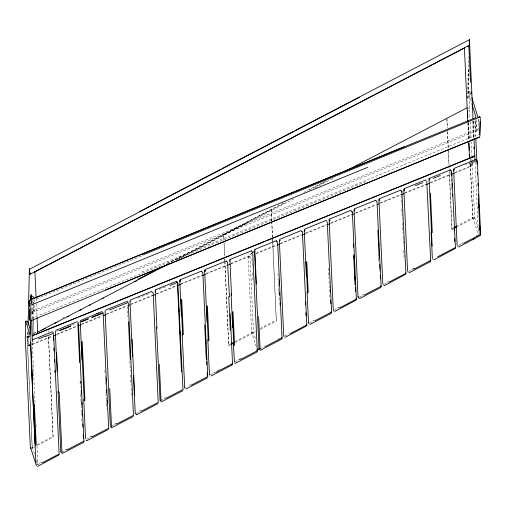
<?xml version="1.0" encoding="UTF-8"?>
<svg xmlns="http://www.w3.org/2000/svg" width="506" height="506" viewBox="0 0 506 506"><rect width="100%" height="100%" fill="white"/><g stroke="black" fill="none" stroke-linecap="round" stroke-linejoin="round"><path stroke-width="0.38" stroke-dasharray="2.53 1.9" d="M27.912 331.968L27.805 337.135L27.805 336.667M30.379 448.215L32.232 448.177L27.153 337.913L27.375 329.836M28.38 332.012L28.665 345.516L29.658 344.396M467.582 98.272L468.556 56.83M467.993 98.392L468.676 69.448M468.044 98.265L468.682 70.625M471.206 95.526L470.036 91.738L469.574 108.316L470.049 118.556M30.885 304.093L30.923 302.537M31.789 303.208L31.872 300.058M32.34 318.843L32.738 304.055M32.757 303.277L32.846 300.166M478.379 118.84L478.05 130.991L476.197 131.029L34.123 311.924L33.301 310.703L33.44 305.39M33.459 304.631L33.586 300.077M32.586 342.524L32.454 347.249L35.059 403.775M33.219 318.913L33.579 305.535M33.598 304.745L33.725 300.026M34.123 311.924L34.307 305.093M34.389 302.05L34.446 299.773L142.591 255.524M476.5 119.637L476.197 131.029L475.374 129.808L475.659 119.176M478.809 122.281L478.954 117.038M468.12 92.471L468.183 91.776L468.645 91.763M29.291 335.845L27.204 336.933L32.232 448.177L53.086 437.317L48.525 336.307M271.792 220.78L271.286 209.75L223.69 234.55L223.861 240.255M230.818 344.706L228.718 345.8L224.923 261.33M271.286 209.75L271.703 220.97M260.217 329.387L276.314 321L271.83 221.565M453.338 228.756L451.947 229.484L449.385 171.793M470.384 164.077L472.8 218.617L457.506 226.587M470.295 164.273L472.8 218.617L474.653 218.586L474.704 217.599L472.851 217.637L457.557 225.6M31.157 345.022L28.228 346.212L29.709 344.51M256.232 346.502L251.64 332.436L248.168 257.118L251.697 253.076M255.429 338.324L253.493 332.398L250.027 257.08L251.539 255.353M454.413 173.197L470.523 166.657C469.682 165.607 471.004 165.285 472.022 163.868M472.983 163.293L470.51 166.164L454.42 172.698M470.523 166.657L473.496 163.267M29.184 335.541L27.779 336.269L28.216 346.186M33.383 333.346L36.887 331.525M62.814 318.015L64.211 317.287M167.208 263.62L283.518 203.014M303.834 192.425L322.05 182.938M322.752 182.571L324.858 181.477M33.459 333.669L36.932 331.86M171.433 261.823L286.345 201.951M309.463 189.902L326.984 180.775M29.943 336.129L27.836 337.23L28.191 337.217M177.049 259.477L247.813 222.608M29.898 336.389L27.153 337.913L25.3 337.951M177.739 259.357L295.447 198.023M315.067 187.802L334.687 177.581M30.43 447.228L32.283 447.196L34.37 446.109M37.147 444.66L53.136 436.33M228.769 344.814L230.869 343.719M235.069 341.531L255.366 330.956M260.267 328.407L276.365 320.013M451.997 228.497L453.389 227.776M235.018 342.518L255.315 331.942M40.265 462.971L42.036 462.041M65.034 450.062L67.399 448.828M89.802 437.152L92.762 435.615M114.571 424.249L116.62 423.18M139.34 411.346L141.389 410.277M164.108 398.437L167.069 396.9M188.877 385.534L190.648 384.611M213.646 372.625L215.012 371.916M217.194 370.778L220.154 369.235M238.415 359.722L241.368 358.178M277.971 339.109L279.742 338.185M312.714 321.006L314.65 319.994M337.483 308.097L340.443 306.56M362.252 295.194L363.605 294.492M387.02 282.285L388.387 281.576M411.789 269.382L414.522 267.959M461.402 243.531L463.218 242.583M475.912 235.967L477.727 235.024M37.71 464.717L41.827 462.566M61.795 452.168L66.602 449.663M86.564 439.259L91.883 436.488M111.333 426.356L116.652 423.579M136.101 413.453L140.908 410.942M160.864 400.543L165.677 398.039M210.401 374.731L215.132 372.264M235.17 361.828L241.678 358.438M259.939 348.925L265.346 346.104M284.707 336.016L289.483 333.524M309.476 323.113L313.594 320.962M334.245 310.203L339.052 307.699M359.013 297.3L363.82 294.796M383.776 284.391L388.589 281.886M408.544 271.488L415.053 268.098M458.689 245.359L462.845 243.196M33.301 310.703L475.374 129.808M141.819 272.019L478.486 134.254M31.587 318.445L366.799 181.274M56.647 331.126L59.506 329.963M70.207 325.611L71.637 325.029M72.345 324.744L75.913 323.29M137.758 298.135L141.326 296.687M142.041 296.396L148.46 293.784M159.086 289.464L166.221 286.56M465.216 164.956L466.671 164.368M28.178 345.731L52.807 335.731M56.742 334.137L77.241 325.82M81.339 324.15L102.554 315.535M106.209 314.049L127.423 305.441M130.7 304.119L152.667 295.2M155.956 293.859L176.834 285.39M180.825 283.758L202.039 275.15M206.125 273.499L227.358 264.878M230.572 263.569L251.786 254.954M256.175 253.171L276.655 244.86M280.318 243.373L301.532 234.765M305.188 233.279L326.402 224.664M330.791 222.887L352.005 214.272M355.661 212.786L376.148 204.475M379.804 202.988L401.018 194.374M404.673 192.894L426.621 183.982M430.277 182.495L450.764 174.184M31.884 344.725L52.39 336.401M56.786 334.618L77.291 326.294M81.681 324.51L102.187 316.187M106.583 314.403L127.082 306.079M130.744 304.593L152.717 295.675M156.373 294.188L176.145 286.162M180.541 284.378L201.78 275.757M206.17 273.974L227.409 265.353M231.071 263.866L251.571 255.543M255.966 253.759L276.472 245.435M280.134 243.949L301.367 235.328M305.763 233.544L326.262 225.221M330.658 223.437L351.898 214.816M355.56 213.33L376.059 205.006M380.455 203.222L400.961 194.899M404.623 193.412L426.59 184.494M430.252 183.008L450.751 174.684M469.568 91.75L470.036 91.738M469.739 91.769L468.195 91.801L471.2 101.579M468.429 92.465L469.979 92.434M468.341 108.341L469.574 108.316M473.945 137.784L473.186 121.238L475.039 121.206L478.05 130.991M248.168 257.118L250.027 257.08M251.64 332.436L253.493 332.398M25.351 336.964L27.204 336.933M35.989 464.261L37.842 464.23L36.976 445.388M474.704 217.599L478.815 230.192M472.851 217.637L478.41 234.67M32.283 447.196L34.699 454.603M36.634 460.523L37.842 464.23M473.186 121.238L476.197 131.029M470.036 166.082L469.954 164.374M475.039 121.206L475.767 136.955M475.071 162.198L478.372 233.88M473.129 120.991L473.907 137.86M472.667 120.997L473.445 137.866M470.194 121.706L471.061 140.611M471.099 141.395L471.75 155.576M471.896 158.726L471.971 160.301M472.117 163.451L474.653 218.586M468.461 122.319L469.258 139.662M470.156 159.137L470.238 160.927M468.373 122.528L469.17 139.858M468.05 123.028L468.803 139.409M467.892 123.236L468.676 140.75M450.852 172.325L450.96 174.684M451.162 179.067L451.352 183.178M451.529 187.037L451.611 188.808M446.918 118.233L447.355 127.683M447.538 131.623L448.335 148.954M448.373 149.738L449.062 164.703M446.868 119.22L447.266 127.879M447.449 131.819L448.215 148.359M448.36 151.509L448.974 164.899M449.012 165.683L449.157 168.833M449.189 169.624L451.947 229.484M401.201 195.632L401.644 205.208M401.821 209.136L402.257 218.554M402.46 222.95L402.909 232.69M403.092 236.612L403.522 246.036M403.718 250.274L404.136 259.382M378.735 258.484L378.88 261.621M379.203 268.686L379.348 271.823M328.451 268.11L328.919 278.186M329.058 281.273L329.526 291.437M329.697 295.162L329.773 296.706M277.984 273.657L278.306 280.672M278.477 284.309L278.933 294.201M279.097 297.819L279.318 302.569M271.741 221.761L272.468 237.51M272.5 238.301L272.614 240.66M272.645 241.451L276.314 321M251.653 252.614L251.722 254.183M251.937 258.876L252.374 268.275M252.589 272.968L252.987 281.583M223.69 234.55L223.943 240.065M224.088 243.215L224.67 255.815M224.816 258.964L224.885 260.539M223.892 241.046L224.582 256.011M224.727 259.161L224.803 260.735M224.841 261.526L228.718 345.8M127.316 306.364L127.784 316.528M129.833 361.075L130.301 371.233M130.485 375.142L130.915 384.522M131.092 388.431L131.452 396.242M104.894 370.247L105.001 372.599M105.178 376.394L105.248 377.931M105.425 381.777L105.64 386.394M105.956 393.314L106.279 400.233M106.45 403.978L106.665 408.69M80.062 381.764L80.315 387.273M80.644 394.357L80.973 401.448M81.15 405.382L81.586 414.831M81.77 418.766L81.877 421.131M48.272 330.791L48.342 332.366M48.443 336.503L53.086 437.317M36.154 298.236L36.356 303.17M36.394 303.954L37.001 317.23M31.764 300.653L31.979 305.365M32.232 310.855L32.416 314.776M31.714 300.115L31.929 304.827M32.22 311.101L32.403 315.023M31.328 301.317L31.511 305.238M31.802 311.506L31.979 315.428M30.904 302.107L31.049 305.245M36.04 424.97L36.109 426.545"/><path stroke-width="0.76" d="M30.632 330.526L27.577 321.165L25.724 321.202L25.3 337.951L30.379 448.215L30.43 447.228L35.989 464.261L30.6 347.28L31.34 319.735M28.083 324.985L29.392 268.775L29.639 274.663A0.911 0.595 -7.9 0 1 29.759 274.378L469.676 45.078L467.563 46.419M29.044 303.866L29.101 301.519M469.321 42.068L469.404 39.506L469.226 40.404M469.315 44.307L469.423 40.1M29.449 309.432L29.209 318.413L29.702 320.184L30.12 304.625M29.531 306.44L29.69 300.45M30.442 320.437L30.044 335.225L25.724 321.202M31.011 299.419L31.094 296.307L32.947 296.269L33.636 298.508L31.783 298.546L31.094 296.307M30.708 320.627L31.056 307.661M32.605 341.74L33.2 319.703M479.669 134.343L480.017 121.377M480.403 120.909L479.903 136.171M29.405 269.281L359.443 97.316M34.92 271.931L36.103 297.705M33.345 335.364L37.76 333.631L37.052 317.762M464.413 48.127L467.772 121.124M473.021 118.689L469.442 39.999M469.473 158.017C475.906 154.45 476.576 156.215 469.473 158.017L468.727 141.288M474.293 156.373L474.767 156.164M474.761 156.36L474.786 156.006L32.485 335.554M98.455 313.018L80.201 320.677L81.959 360.171M32.612 335.503L33.352 335.181M139.371 211.672L221.343 168.96M222.748 168.226L294.214 130.991M295.618 130.257L469.378 39.721M34.383 272.127L464.761 47.88M137.803 279.344L161.629 266.934M345.2 171.281L467.114 107.759M37.646 332.119L168.65 263.854M41.815 330.184L45.319 328.356M54.427 323.612L57.229 322.151M67.039 317.041L68.436 316.313M79.651 310.469L81.049 309.742M89.454 305.358L90.859 304.631M102.067 298.787L103.471 298.059M135.001 281.627L136.399 280.9M231.571 343.359L233.671 342.265M454.084 227.415L456.861 225.967M231.52 344.339L233.62 343.245M454.034 228.396L456.817 226.947M42.517 462.661L58.494 454.337M67.292 449.752L83.262 441.434M92.06 436.849L108.031 428.525M116.829 423.946L132.8 415.622M141.591 411.036L157.568 402.713M166.36 398.133L182.337 389.81M191.129 385.224L207.106 376.907M215.898 372.321L231.868 363.997M240.666 359.418L256.637 351.094M265.435 346.509L281.406 338.185M290.204 333.606L306.174 325.282M314.972 320.696L330.943 312.379M339.741 307.793L355.712 299.47M364.51 294.89L380.48 286.567M389.272 281.981L405.249 273.657M414.041 269.078L430.018 260.754M437.747 256.725L454.786 247.845M463.698 243.203L480.023 234.695L478.328 197.916M37.463 466.431L58.69 455.103M62.238 453.521L83.534 442.427L83.389 441.972M87.007 440.618L108.303 429.518M111.775 427.709L133.072 416.615M136.544 414.806L157.84 403.712M161.306 401.903L182.603 390.803M186.075 388.994L207.371 377.9M210.844 376.091L232.14 364.99L231.919 364.314M235.613 363.182L256.909 352.087M260.381 350.278L281.678 339.178M285.15 337.369L306.37 326.047M309.919 324.466L331.215 313.372L331.069 312.917M334.687 311.563L355.908 300.235M359.456 298.654L380.752 287.56L380.601 287.104M384.218 285.751L405.445 274.429M408.987 272.842L430.283 261.747L430.138 261.298M433.756 259.939L454.983 248.617M458.525 247.036L474.849 238.528M473.097 239.439L480.219 235.467M30.075 299.969L475.697 117.658M105.52 290.008L479.713 136.898M30.158 299.792L404.237 146.721M142.698 255.005L479.372 117.24M31.125 305.067L367.792 167.303M30.664 320.81L479.517 137.126M32.795 339.716L52.194 331.828L52.934 331.955L53.32 332.859M55.723 330.399L77.127 321.696M105.514 310.146L126.879 301.45L127.822 301.892L128.29 303.436L133.476 415.976M130.409 300.026L151.813 291.317M155.266 289.906L176.714 281.191M180.161 279.78L201.571 271.077M205.056 269.654L226.467 260.951M229.952 259.527L251.362 250.824M254.853 249.407L276.257 240.698M279.748 239.281L301.152 230.572M304.644 229.155L326.047 220.445M329.539 219.028L350.949 210.319L351.354 211.445M354.434 208.902L375.844 200.199L376.028 200.642M379.329 198.776L400.739 190.073L401.144 191.192M472.294 160.978L454.021 168.403M404.224 188.649L425.635 179.946L425.894 180.617M429.126 178.523L450.53 169.82M38.399 338.982L45.534 336.079M59.733 330.304L70.435 325.953M81.061 321.633L88.196 318.729M91.763 317.275L102.465 312.923M109.524 310.051L127.36 302.797M170.016 285.447L177.157 282.55M415.413 185.645L422.548 182.742M433.174 178.422L440.309 175.519M469.087 163.817L476.38 160.851L476.235 160.396M45.787 336.357L52.928 333.454M59.986 330.582L70.688 326.231M81.314 321.911L88.449 319.008M92.016 317.559L102.718 313.201M37.602 333.72L77.146 317.667M78.607 317.072L265.34 241.267M266.807 240.673L370.057 198.757M371.524 198.162L474.773 156.253L474.293 156.272M470.441 161.724L475.899 159.504M96.64 313.745L101.984 311.576L102.174 312.019M53.124 336.104L56.052 334.915M78.019 325.997L80.947 324.808M103.654 315.592L105.849 314.7M128.549 305.485L130.01 304.89M152.717 295.675L154.912 294.783M177.612 285.567L180.541 284.378M202.508 275.46L205.436 274.271M228.136 265.055L230.338 264.164M277.199 245.138L279.401 244.246M302.101 235.031L305.029 233.842M326.996 224.923L329.925 223.734M352.625 214.519L354.092 213.924M377.527 204.411L378.988 203.817M401.688 194.601L403.889 193.709M426.59 184.494L429.518 183.305M451.485 174.387L454.413 173.197M30.531 273.98L30.303 274.031A1.025 0.443 -36.3 0 0 29.753 274.537M469.676 45.54L469.201 45.844M32.473 335.725L32.934 335.718M257.2 349.469L259.053 349.431L254.562 251.887L252.709 251.925L257.314 351.449M235.227 363.238L234.873 363.087M111.383 427.772L111.029 427.614M86.615 440.675L86.052 440.195M77.81 321.816L78.215 322.733M469.657 45.774L468.822 45.591L470.517 82.383M476.943 160.351L477.24 161.256M475.937 159.491L476.089 159.947M480.479 234.373L480.624 234.828M454.28 169.067L454.502 169.75M453.673 169.282L454.04 170.408M451.573 170.674L455.463 248.206M450.568 169.814L450.935 170.939M457.316 245.745L457.538 246.422M455.166 247.301L455.387 247.978M429.233 178.744L429.607 179.877M428.702 179.181L429.145 180.534L432.168 246.194M426.748 181.021L430.695 261.109M432.624 258.876L432.775 259.325M430.321 259.976L430.619 260.881M404.338 188.871L404.711 189.997M404.25 190.661L403.807 189.307L407.564 270.874M401.783 190.92L405.926 274.012M407.785 271.551L408.007 272.234M405.553 272.886L405.85 273.79M379.443 198.997L379.81 200.123M378.981 199.655L379.203 200.332M376.957 201.274L381.157 286.921M376.103 200.863L376.249 201.318M383.017 284.461L383.238 285.137M380.714 285.567L381.081 286.693M354.548 209.123L354.693 209.573M354.769 209.8L354.915 210.249M354.162 210.009L354.453 210.913M352.062 211.4L352.284 212.077M358.172 297.142L358.469 298.047M355.946 298.47L356.313 299.603M329.722 219.471L330.02 220.376M329.261 220.135L329.115 219.68L333.258 309.596M329.336 220.357L329.558 221.04M327.237 221.755L331.62 312.733M326.161 220.667L326.383 221.343M333.403 310.045L333.701 310.95M304.903 229.825L305.048 230.274M331.177 311.373L331.544 312.506M304.441 230.483L304.22 229.806L306.358 276.149M304.517 230.711L304.663 231.16M302.196 231.425L302.341 231.874M302.417 232.102L306.851 325.636M301.342 231.014L301.563 231.697M308.565 322.727L308.932 323.853M280.077 240.173L280.229 240.628M279.401 240.16L279.622 240.837M306.408 324.283L306.781 325.409M277.301 241.552L277.522 242.229M276.295 240.692L276.447 241.141M276.516 241.368L276.662 241.817M284.163 336.762L283.721 335.402L279.325 239.933M254.961 249.622L255.182 250.299M254.429 250.059L254.796 251.185M281.64 337.186L282.013 338.318M252.475 251.899L252.696 252.583M251.4 250.818L251.621 251.495M230.066 259.749L230.287 260.426M258.952 348.311L259.395 349.665M229.534 260.185L229.68 260.634M229.756 260.862L229.901 261.311M256.871 350.095L257.244 351.221M227.51 261.804L229.433 296.737M226.58 261.166L226.726 261.621M205.246 270.096L205.537 271.001M205.075 271.665L204.633 270.305L207.024 322.214M234.48 362.119L233.411 344.377M202.609 271.924L202.761 272.38M202.83 272.607L207.783 377.261M232.109 362.998L232.254 363.447M201.609 271.064L201.9 271.969M180.275 280.001L180.642 281.127M180.111 281.564L179.738 280.432L181.376 315.965M209.49 374.345L209.712 375.028M177.714 282.051L183.014 390.164M176.86 281.646L177.081 282.323M155.45 290.349L155.747 291.254M154.988 291.013L155.14 291.462M184.722 387.254L184.873 387.704M184.943 387.931L185.095 388.38M152.894 292.405L153.04 292.854M152.034 291.994L152.186 292.449M130.706 300.931L130.852 301.38M160.105 400.613L156.525 327.015M160.174 400.834L160.326 401.29M103.116 312.607L108.708 428.879M136.323 414.129L136.468 414.578M135.26 413.288L133.394 375.452M135.336 413.516L135.481 413.965M110.517 426.356L110.738 427.032M83.718 441.112L83.863 441.561M60.884 451.782L61.251 452.908M36.109 464.691L36.476 465.817M471.902 97.784L477.917 117.335M471.896 103.831L476.057 117.373M480.03 116.924L480.137 117.303M480.188 117.487L480.295 117.866M479.055 116.102L479.157 116.481M479.214 116.671L479.315 117.05M30.316 300.362L30.423 300.735M29.797 300.83L29.898 301.209M477.31 161.484L480.7 235.05M478.916 204.576L479.068 207.871L478.923 205.487M479.429 215.695L479.587 219.136M479.935 226.65L480.08 229.863M475.836 138.53L477 163.742M477.398 172.407L477.506 174.766M477.904 183.431L478.018 185.797M478.417 194.462L478.524 196.821M479.429 216.517L479.536 218.877M479.941 227.542L480.049 229.907M473.983 138.568L474.976 160.162M471.326 91.858L471.396 93.389M473.869 147.069L473.939 148.663M467.474 110.548L467.797 117.569M468.986 143.312L469.309 150.333M469.486 154.229L469.701 158.909M453.597 169.055L457.095 245.062M451.605 172.691L451.75 175.848M452.105 183.564L452.256 186.923M452.598 194.367L452.674 195.911M454.122 227.371L454.274 230.641M454.628 238.358L454.774 241.602M430.461 193.286L432.276 232.678M431.118 231.704L432.333 257.971M378.905 199.427L382.795 283.784M378.76 243.196L378.867 245.549M379.234 253.392L379.373 256.529M379.74 264.379L379.917 268.3M380.246 275.365L380.385 278.502M377.874 230.072L379.177 258.319M354.01 209.554L358.027 296.687M352.359 212.305L356.388 299.824M353.435 243.962L353.586 247.219M353.928 254.708L354.105 258.547M354.459 266.143L354.605 269.293M354.953 276.972L355.111 280.337M355.452 287.724L355.629 291.557M353.694 255.707L355.041 284.884M330.171 289.552L330.31 292.563M330.658 300.09L330.823 303.657M306.8 261.678L308.224 292.576M306.086 262.057L307.509 292.955M307.066 291.601L308.489 322.499M305.371 301.785L305.516 304.89M305.871 312.645L306.016 315.75M277.667 242.678L282.082 338.546M279.046 280.887L279.198 284.189M279.559 291.981L279.717 295.34M280.065 302.892L280.172 305.232M258.604 316.535L260.109 349.285M254.872 251.412L256.378 284.163M233.013 311.671L234.569 345.351M229.977 261.539L231.527 295.219M232.298 312.057L233.854 345.731M231.084 293.859L232.633 327.54M230.211 313.644L232.545 364.352M228.756 296.383L230.312 330.19M207.384 305.89L208.978 340.494M206.669 306.269L208.263 340.873M207.821 339.52L209.414 374.124M205.74 341.17L205.847 343.536M206.208 351.43L206.321 353.802M206.682 361.695L206.827 364.851M207.194 372.745L207.34 375.901M204.702 324.801L206.303 359.538M181.717 299.172L183.349 334.706M181.003 299.558L182.634 335.086M182.192 333.732L184.652 387.027M178.858 308.186L178.997 311.285M179.39 319.811L179.535 322.917M179.889 330.665L180.035 333.77M177.41 282.829L181.515 371.98M159.358 364.447L161.041 400.904M155.285 291.918L156.968 328.375M153.185 293.309L158.245 403.073M132.11 339.425L134.697 395.502M129.947 300.684L132.528 356.762M128.48 321.835L130.206 359.349M109.739 388.406L111.503 426.716M105.052 310.81L110.346 425.742M106.001 378.324L106.152 381.632M106.513 389.475L106.658 392.618M107.019 400.461L107.164 403.693M82.219 341.531L84.926 400.385M81.504 341.911L84.211 400.765M83.768 399.411L85.577 438.651M78.5 323.682L83.939 441.789M80.777 381.379L80.852 382.953M81.213 390.828L81.358 393.978M81.719 401.853L81.864 405.002M82.225 412.877L82.37 416.021M82.737 423.895L82.883 427.045M83.243 434.92L83.389 438.07M77.823 323.328L79.638 362.694M59.189 392.283L61.966 452.528M56.628 352.499L58.475 392.662M55.262 331.063L57.108 371.227M58.032 391.309L60.809 451.554M53.604 333.808L59.17 454.692M53.377 337.104L53.516 340.203M53.876 347.951L54.016 351.05M54.408 359.576L54.515 361.898M54.907 370.424L55.015 372.751M31.473 294.378L31.581 296.731M30.012 272.291L30.075 273.67M30.575 295.049L30.796 299.754M34.351 403.801L36.249 444.894M30.796 342.543L32.694 383.637M33.636 404.18L35.534 445.274M31.302 361.733L35.091 443.92M480.377 118.866L480.409 120.181M351.86 211.957A0.696 0.367 -2.6 0 1 352.34 212.21M401.65 191.704A0.696 0.367 -2.7 0 1 402.131 191.957M358.526 297.035A0.696 0.367 -2.6 0 1 358.046 296.782"/></g></svg>
